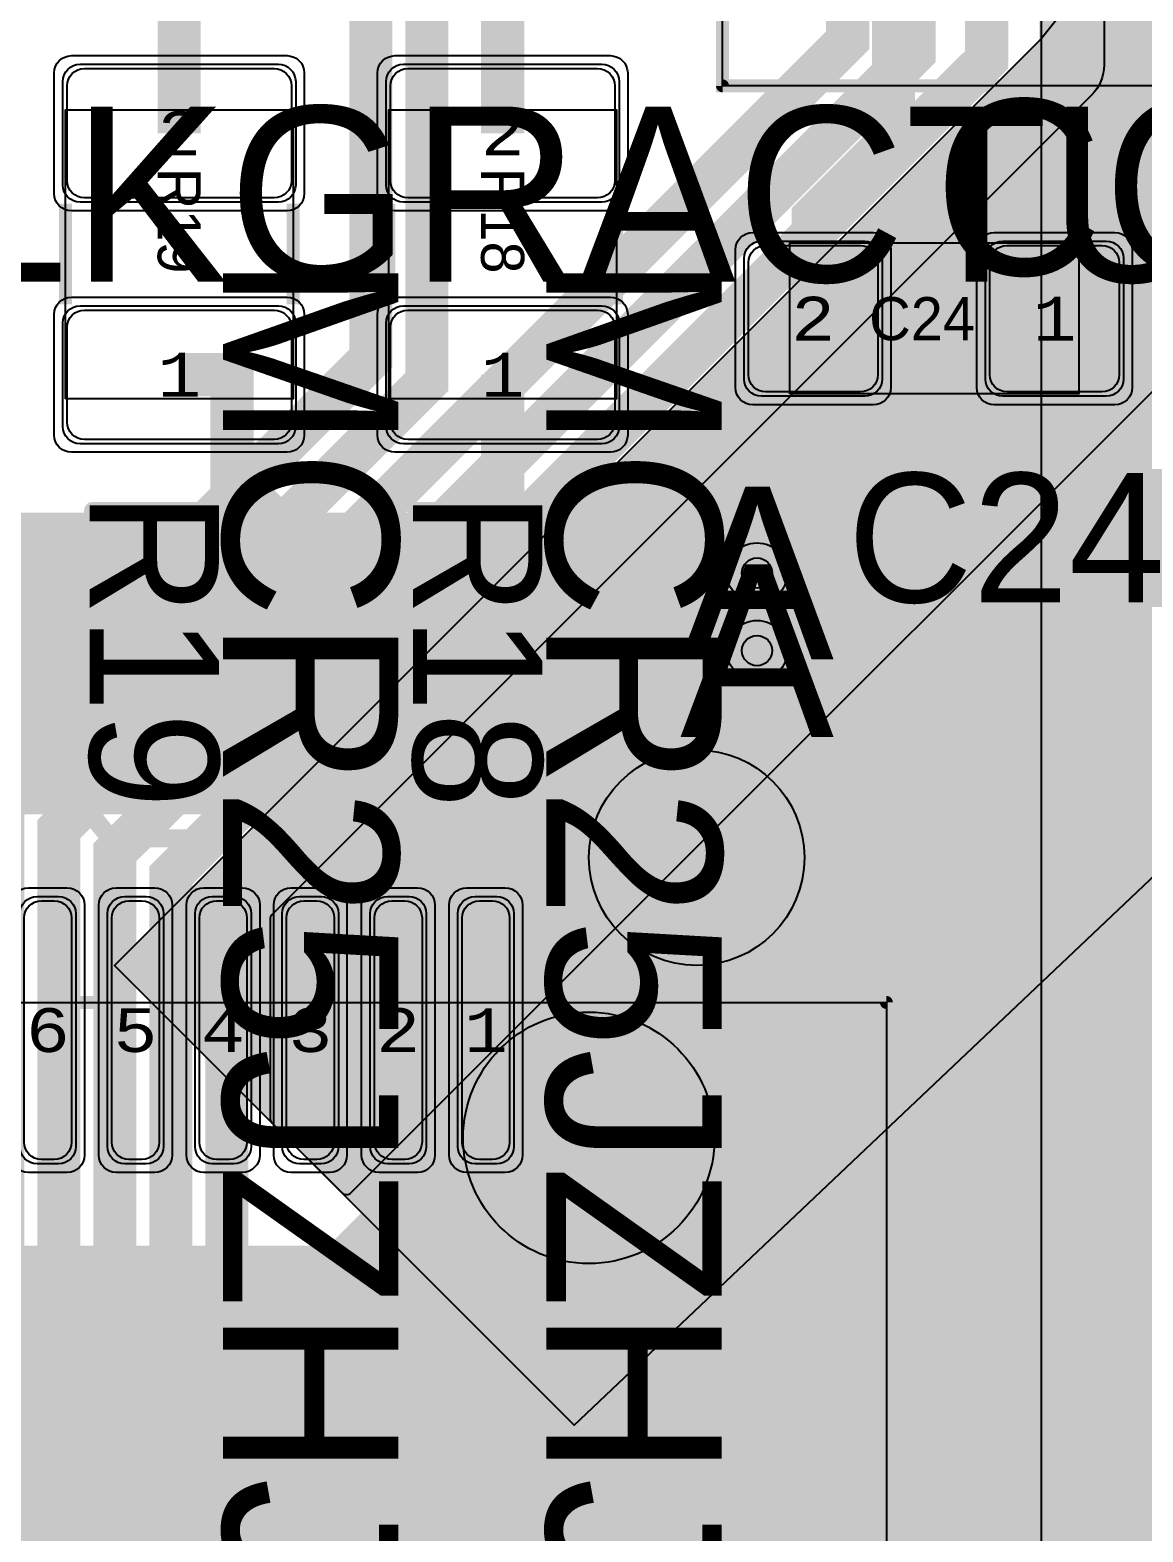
# Model space of a CAD drawing. Extents: x -74 to 89, y -130 to 74.
# Drawn here: x 25.27 to 38.18, y -38.32 to -20.9 of the extents above; entities that cross this region are included whole.
import ezdxf
from ezdxf.enums import TextEntityAlignment as Align

# ---------------------------------------------------------------- set-up
doc = ezdxf.new("R2010")
doc.units = 0
doc.header["$MEASUREMENT"] = 0
for name, color, linetype in [('ASSEMBLY_OUTLINES_TOP', 102, 'CONTINUOUS'), ('ASSEMBLY_PART_NUMBERS_TOP', 102, 'CONTINUOUS'), ('ASSEMBLY_REF_DES_TOP', 102, 'CONTINUOUS'), ('DRILL_DRAWING', 21, 'CONTINUOUS'), ('GENERATED_SILKSCREEN_TOP', 140, 'CONTINUOUS'), ('PART_PADS_SMD_TOP', 150, 'CONTINUOUS'), ('PIN_NUMBERS_TOP', 8, 'CONTINUOUS'), ('PLACEMENT_OUTLINES_TOP', 130, 'CONTINUOUS'), ('PLANE_DATA_LAYER_BOTTOM', 230, 'CONTINUOUS'), ('PLANE_DATA_LAYER_TOP', 150, 'CONTINUOUS'), ('PLANE_SHAPES_LAYER_BOTTOM', 230, 'CONTINUOUS'), ('PLANE_SHAPES_LAYER_TOP', 150, 'CONTINUOUS'), ('SILKSCREEN_OUTLINES_TOP', 150, 'CONTINUOUS'), ('SILKSCREEN_REF_DES_TOP', 150, 'CONTINUOUS'), ('SOLDERMASK_PADS_TOP', 180, 'CONTINUOUS'), ('SOLDERPASTE_PADS_TOP', 180, 'CONTINUOUS'), ('TRACES_LAYER_BOTTOM', 230, 'CONTINUOUS'), ('TRACES_LAYER_TOP', 150, 'CONTINUOUS'), ('VIA_HOLES_LAYER_BOTTOM', 30, 'CONTINUOUS'), ('VIA_HOLES_LAYER_TOP', 30, 'CONTINUOUS'), ('VIA_PADS_LAYER_BOTTOM', 230, 'CONTINUOUS'), ('VIA_PADS_LAYER_TOP', 150, 'CONTINUOUS')]:
    doc.layers.add(name, color=color, linetype=linetype)
doc.styles.add('COURIER_NEW', font='cour.ttf')
doc.styles.add('VERIBEST_GERBER_0', font='txt')

msp = doc.modelspace()

# ---------------------------------------------------------------- hatches: boundary and pattern name
at = {"layer": 'PLANE_DATA_LAYER_BOTTOM'}
h = msp.add_hatch(color=256, dxfattribs=at)
h.paths.add_polyline_path([(61.5, 18.4238), (61.499999, -40.226501, -0.145975601), (61.487545, -40.268248, -0.116259509), (37.03131, -63.489622, -0.132779416), (36.992918, -63.5), (9.5, -63.5), (9.5, -72.816526, -0.37700099), (9.43358, -72.892096, -0.002983456), (8.56305, -72.999481, -0.029201915), (8.554172, -73), (-8.554172, -73, -0.029201915), (-8.56305, -72.999481, -0.002983456), (-9.43358, -72.892096, -0.37700099), (-9.5, -72.816526), (-9.5, -61.830213, -0.198909956), (-9.477682, -61.776332), (-8.26281, -60.56146, -0.198913366), (-8.208928, -60.539142), (8.201871, -60.539142, -0.198913366), (8.255753, -60.56146), (9.211061, -61.516768, 0.198912215), (9.564614, -61.663215), (25.750215, -61.663215, 0.195350246), (26.098886, -61.521584, -0.195347782), (26.152023, -61.5), (26.499996, -61.5, 0.207684346), (26.500002, -61.499998), (30.499998, -57.500002), (30.5, -57.499996), (30.5, -57.152099, -0.198909956), (30.522318, -57.098218), (31.239417, -56.381119, 0.198912215), (31.385864, -56.027566), (31.385864, -43.679688, -0.753559753), (31.526686, -43.639309, 3.487476842), (31.526686, -41.360691, -0.753559753), (31.385864, -41.320312), (31.385864, -36.195344, -0.198909956), (31.408182, -36.141463), (44.859294, -22.690351, 0.198912215), (45.005741, -22.336798), (45.005741, -6.47043, 0.198912215), (44.859294, -6.116877), (37.022318, 1.720099, -0.198909956), (37, 1.77398), (37, 5.499992, 0.414213562), (36.999992, 5.5), (33.853696, 5.5, -0.414213562), (33.777496, 5.5762), (33.777496, 5.576201, -0.137277598), (33.788563, 5.61575, 0.263392024), (33.84287, 7.388311, -0.564378968), (33.910301, 7.5), (39.499992, 7.5, 0.414213562), (39.5, 7.500008), (39.5, 17.023961, -0.410608775), (39.575261, 17.100155, 0.312052862), (41.476721, 18.449826, -0.315437153), (41.548339, 18.5), (61.4238, 18.5, -0.414213562)], flags=0)
h.paths.add_polyline_path([(-5.5, -66.5, -1), (5.5, -66.5, -1)], flags=0)
h.paths.add_polyline_path([(36.8, -51.25, -1), (39.2, -51.25, -1)], flags=0)
h.paths.add_polyline_path([(36.35, -56.25, -1), (39.65, -56.25, -1)], flags=0)
h.paths.add_polyline_path([(40.55, -51.25, -1), (42.95, -51.25, -1)], flags=0)
h.paths.add_polyline_path([(40.1, -56.25, -1), (43.4, -56.25, -1)], flags=0)
h.paths.add_polyline_path([(49.75, -30.75, -1), (51.75, -30.75, -1)], flags=0)
h.paths.add_polyline_path([(49.75, -27.5, -1), (51.75, -27.5, -1)], flags=0)
h.paths.add_polyline_path([(49.75, -24.25, -1), (51.75, -24.25, -1)], flags=0)
h.paths.add_polyline_path([(42.2, -47, -1), (51.8, -47, -1)], flags=0)
h.paths.add_polyline_path([(54.4, -30.75, -1), (57.1, -30.75, -1)], flags=0)
h.paths.add_polyline_path([(54.4, -27.5, -1), (57.1, -27.5, -1)], flags=0)
h.paths.add_polyline_path([(54.4, -24.25, -1), (57.1, -24.25, -1)], flags=0)
h.paths.add_polyline_path([(52.95, -16, -1), (57.55, -16, -1)], flags=0)
h.paths.add_polyline_path([(52.95, -1.25, -1), (57.55, -1.25, -1)], flags=0)
h.paths.add_polyline_path([(52.95, 12.75, -1), (57.55, 12.75, -1)], flags=0)
h.paths.add_polyline_path([(49, -38, -1), (60, -38, -1)], flags=0)
msp.add_hatch(color=256, dxfattribs=at).paths.add_polyline_path([(42.055741, -7.516816, 0.198909956), (42.033423, -7.462935), (39.042806, -4.472318, 0.198913366), (38.988924, -4.45), (37.0762, -4.45, 0.414213562), (37, -4.5262), (37, -7.876132), (37, -7.876133, 0.198909956), (37.022318, -7.930014), (37.57794, -8.485636, -0.198912215), (37.724387, -8.839189), (37.724387, -17.441579, 0.735671257), (37.863283, -17.484887, -0.735681653), (41.6, -18.649999), (41.6, -18.65), (41.6, -18.650001, -0.735681653), (37.863283, -19.815113, 0.735671257), (37.724387, -19.858421), (37.724387, -21.30593, -0.198912215), (37.57794, -21.659483), (28.074964, -31.162459, 0.198909956), (28.052646, -31.21634), (28.052646, -31.216341), (28.052646, -33.521084), (28.052646, -33.521085, 0.198909956), (28.074964, -33.574966), (28.884975, -34.384977, 0.414218998), (28.992739, -34.384977), (42.033423, -21.344293, 0.198909956), (42.055741, -21.290412), (42.055741, -21.290411), (42.055741, -7.516817)], flags=0)
at = {"layer": 'PLANE_DATA_LAYER_TOP'}
h = msp.add_hatch(color=256, dxfattribs=at)
h.paths.add_polyline_path([(61.5, -40.226499, -0.145975601), (61.487546, -40.268246, -0.116259517), (37.03131, -63.489622, -0.132779416), (36.992918, -63.5), (9.5, -63.5), (9.5, -72.816526, -0.37700099), (9.43358, -72.892096, -0.002983456), (8.56305, -72.999481, -0.029201915), (8.554172, -73), (-8.554172, -73, -0.029201915), (-8.56305, -72.999481, -0.002983456), (-9.43358, -72.892096, -0.37700099), (-9.5, -72.816526), (-9.5, -63.5), (-18.9238, -63.5, -0.414213562), (-19, -63.4238), (-19, -60.362708, -0.460360958), (-18.91204, -60.287421, 0.407174437), (-17.716783, -59.436985, -0.72047567), (-17.573699, -59.416371, 4.221382976), (-17.573699, -57.083629, -0.72047567), (-17.716783, -57.063015, 0.407174437), (-18.91204, -56.212579, -0.460360958), (-19, -56.137292), (-19, -55.500008, 0.414213562), (-19.000008, -55.5), (-29.4238, -55.5, -0.414213562), (-29.5, -55.4238), (-29.5, -54.358735, -0.16227766), (-29.48476, -54.313015), (-22.52286, -45.03048, -0.236067977), (-22.4619, -45), (-6.0762, -45, -0.414213562), (-6, -45.0762), (-6, -53.999992, 0.414213562), (-5.999992, -54), (15.499992, -54, 0.414213562), (15.5, -53.999992), (15.5, -38.0762, -0.414213562), (15.5762, -38), (21.999992, -38, 0.414213562), (22, -37.999992), (22, -26.5762, -0.414213562), (22.0762, -26.5), (24.499992, -26.5, 0.414213562), (24.5, -26.499992), (24.5, 7.4238, -0.414213562), (24.5762, 7.5), (25.089699, 7.5, -0.564378968), (25.15713, 7.388311, 0.263392024), (25.211437, 5.61575, -0.137277598), (25.222504, 5.576201), (25.222504, 5.5762, -0.414213562), (25.146304, 5.5), (25.000008, 5.5, 0.414213562), (25, 5.499992), (25, -26.499992, 0.414213562), (25.000008, -26.5), (27.272339, -26.5, -0.198913366), (27.326221, -26.522318), (29.017682, -28.213779, -0.198909956), (29.04, -28.26766), (29.04, -29.9238, -0.414213562), (28.9638, -30), (22.500008, -30, 0.414213562), (22.5, -30.000008), (22.5, -34.999992, 0.414213562), (22.500008, -35), (29.374009, -35, -0.198913366), (29.427891, -35.022318), (30.256119, -35.850546, 0.198912215), (30.609672, -35.996993), (34.272409, -35.996993, -0.198913366), (34.326291, -36.019311), (39.416389, -41.109409, -0.198909956), (39.438707, -41.16329), (39.438707, -49.072624, -0.198909956), (39.416389, -49.126505), (38.451643, -50.091251, -0.282786448), (38.374011, -50.109773, 0.510406548), (36.8, -51.249999), (36.8, -51.25, 1), (39.2, -51.25), (39.2, -51.249998, 0.079404665), (39.140227, -50.875989, -0.079406468), (39.136431, -50.852239), (39.136431, -50.852238, -0.198909956), (39.158749, -50.798357), (40.29226, -49.664846, 0.139214381), (40.4253, -49.426302, -0.66553327), (40.563992, -49.403312, 0.056252236), (40.6339, -49.491007), (41.209616, -50.066722, -0.198909956), (41.231934, -50.120603), (41.231934, -50.120605, -0.278486309), (41.191217, -50.188039, 1.771956841), (42.95, -51.25), (42.95, -51.249999, 0.282784123), (42.291796, -50.179272, -0.282784005), (42.25, -50.111281), (42.25, -49.9, 0.198912215), (42.103553, -49.546447), (41.509772, -48.952666, -0.198909956), (41.487454, -48.898785), (41.487454, -40.33322, 0.198912215), (41.341007, -39.979667), (33.507787, -32.146447, 0.198912215), (33.154234, -32), (31.5762, -32, -0.414213562), (31.5, -31.9238), (31.5, -30.000008, 0.414213562), (31.499992, -30), (31.3262, -30, -0.414213562), (31.25, -29.9238), (31.25, -26.5762, -0.414213562), (31.3262, -26.5), (36.999992, -26.5, 0.414213562), (37, -26.499992), (37, -25.5762, -0.414213562), (37.0762, -25.5), (37.75, -25.5, 0.414213562), (38.3, -24.95), (38.3, -23.55, 0.414213562), (37.75, -23), (37.0762, -23, -0.414213562), (37, -22.9238), (37, 5.499992, 0.414213562), (36.999992, 5.5), (33.853696, 5.5, -0.414213562), (33.777496, 5.5762), (33.777496, 5.576201, -0.137277598), (33.788563, 5.61575, 0.263392024), (33.84287, 7.388311, -0.564378968), (33.910301, 7.5), (39.499992, 7.5, 0.414213562), (39.5, 7.500008), (39.5, 17.023961, -0.410608775), (39.575261, 17.100155, 0.312052862), (41.476721, 18.449826, -0.315437153), (41.548339, 18.5), (56.499992, 18.5, 0.414213562), (56.5, 18.500008), (56.5, 22.804901, -0.359563574), (56.5618, 22.879728, 0.825910822), (56.5618, 26.120272, -0.359563574), (56.5, 26.195099), (56.5, 28.054901, -0.359563574), (56.5618, 28.129728, 0.825910822), (56.5618, 31.370272, -0.359563574), (56.5, 31.445099), (56.5, 32.824732, -0.306399851), (56.547828, 32.895453, 0.434317946), (59.453247, 40.390678, -0.112892843), (59.445672, 40.4238, -0.414213562), (59.521872, 40.5), (61.294132, 40.5, -0.252088385), (61.357744, 40.465752, -0.000803891), (61.487546, 40.268243, -0.145975601), (61.5, 40.226496)], flags=0)
h.paths.add_polyline_path([(-5.5, -66.5, -1), (5.5, -66.5, -1)], flags=0)
h.paths.add_polyline_path([(19.5, -48.75, -1), (22, -48.75, -1)], flags=0)
h.paths.add_polyline_path([(19.274935, -40.847216, -0.635595112), (19.15, -40.788638), (19.15, -40.5, 0.414213562), (18.8, -40.15), (16.2, -40.15, 0.414213562), (15.85, -40.5), (15.85, -44.5, 0.414213562), (16.2, -44.85), (18.8, -44.85, 0.414213562), (19.15, -44.5), (19.15, -44.211362, -0.635595112), (19.274935, -44.152784, 2.132805217)], flags=0)
h.paths.add_polyline_path([(37.8, -44.85, 0.414213562), (38.15, -44.5), (38.15, -40.5, 0.414213562), (37.8, -40.15), (35.2, -40.15, 0.414213562), (34.85, -40.5), (34.85, -40.788638, -0.635595112), (34.725065, -40.847216, 2.132804225), (34.725065, -44.152784, -0.635595112), (34.85, -44.211362), (34.85, -44.5, 0.414213562), (35.2, -44.85)], flags=0)
h.paths.add_polyline_path([(36.35, -56.25, -1), (39.65, -56.25, -1)], flags=0)
h.paths.add_polyline_path([(37.5, -18.65, -1), (41.6, -18.65, -1)], flags=0)
h.paths.add_polyline_path([(40.1, -56.25, -1), (43.4, -56.25, -1)], flags=0)
h.paths.add_polyline_path([(50.66575, -14.365675, 0.414213562), (50.91575, -14.115675), (50.91575, 3.552675, 0.414213562), (50.66575, 3.802675), (45.7297, 3.802675, 0.414213562), (45.4797, 3.552675), (45.4797, -14.115675, 0.414213562), (45.7297, -14.365675)], flags=0)
h.paths.add_polyline_path([(50.839728, -25.245966, 2.137297553), (49.754034, -24.160272, -0.1756634), (49.732023, -24.207317), (49.211658, -24.727682, -0.198913366), (49.157776, -24.75), (45.5762, -24.75, -0.414213562), (45.5, -24.6738), (45.5, -21.500008, 0.414213562), (45.499992, -21.5), (41.000008, -21.5, 0.414213562), (41, -21.500008), (41, -23.7238, -0.414213562), (40.9238, -23.8), (40, -23.8, 0.414213562), (39.45, -24.35), (39.45, -26.65, 0.414213562), (40, -27.2), (40.9238, -27.2, -0.414213562), (41, -27.2762), (41, -28.2238, -0.414213562), (40.9238, -28.3), (40, -28.3, 0.414213562), (39.45, -28.85), (39.45, -31.15, 0.414213562), (40, -31.7), (40.9238, -31.7, -0.414213562), (41, -31.7762), (41, -32.7238, -0.414213562), (40.9238, -32.8), (40, -32.8, 0.414213562), (39.45, -33.35), (39.45, -35.65, 0.414213562), (40, -36.2), (40.9238, -36.2, -0.414213562), (41, -36.2762), (41, -37.499992, 0.414213562), (41.000008, -37.5), (45.499992, -37.5, 0.414213562), (45.5, -37.499992), (45.5, -35.3262, -0.414213562), (45.5762, -35.25), (46.90552, -35.25, 0.198912714), (47.435851, -35.03033), (49, -33.46618), (50.278165, -32.188015, -0.101573515), (50.303748, -32.171147, 0.101574085), (50.555546, -32.005115), (50.792683, -31.767977, -0.1756634), (50.839728, -31.745966, 2.137297553), (49.754034, -30.660272, -0.1756634), (49.732023, -30.707317), (49.677785, -30.761555, -0.101573515), (49.652202, -30.778423, 0.101574085), (49.400404, -30.944455), (46.617178, -33.727682, -0.198913366), (46.563296, -33.75), (45.5762, -33.75, -0.414213562), (45.5, -33.6738), (45.5, -29.268243, -0.414213562), (45.5762, -29.192043), (49.807957, -29.192043, 0.198912714), (50.338288, -28.972373), (50.792683, -28.517977, -0.1756634), (50.839728, -28.495966, 2.137297553), (49.754034, -27.410272, -0.1756634), (49.732023, -27.457317), (49.519615, -27.669725, -0.198913366), (49.465733, -27.692043), (45.5762, -27.692043, -0.414213562), (45.5, -27.615843), (45.5, -26.3262, -0.414213562), (45.5762, -26.25), (49.5, -26.25, 0.198912714), (50.030331, -26.03033), (50.792683, -25.267977, -0.1756634)], flags=0)
h.paths.add_polyline_path([(42.2, -47, -1), (51.8, -47, -1)], flags=0)
h.paths.add_polyline_path([(54.4, -30.75, -1), (57.1, -30.75, -1)], flags=0)
h.paths.add_polyline_path([(54.4, -27.5, -1), (57.1, -27.5, -1)], flags=0)
h.paths.add_polyline_path([(54.4, -24.25, -1), (57.1, -24.25, -1)], flags=0)
h.paths.add_polyline_path([(52.95, -16, -1), (57.55, -16, -1)], flags=0)
h.paths.add_polyline_path([(52.95, -1.25, -1), (57.55, -1.25, -1)], flags=0)
h.paths.add_polyline_path([(52.95, 12.75, -1), (57.55, 12.75, -1)], flags=0)
h.paths.add_polyline_path([(49, -38, -1), (60, -38, -1)], flags=0)
for points in [[(37.475006, -23.6), (37.475006, -22.9238)], [(37.7, -24.25), (38.3762, -24.25)], [(37.474995, -24.9), (37.474995, -25.5762)]]:
    msp.add_hatch(color=256, dxfattribs=at).paths.add_polyline_path(points, is_closed=False, flags=0)
at = {"layer": 'PLANE_SHAPES_LAYER_BOTTOM'}
for points in [[(61.5, -41.155194, -0.114863686), (37, -64.08588), (37, 5.5), (61.5, 5.5)], [(37, -21), (26.25, -31.75), (31.581081, -37.081081), (47.5, -22), (41, -16)]]:
    msp.add_hatch(color=256, dxfattribs=at).paths.add_polyline_path(points, flags=0)
at = {"layer": 'PLANE_SHAPES_LAYER_TOP'}
h = msp.add_hatch(color=256, dxfattribs=at)
h.paths.add_polyline_path([(22, -63.5), (22, -26.5), (37, -26.5), (37, -63.5)])
h.paths.add_polyline_path([(22.5, -35), (22.5, -30), (31.5, -30), (31.5, -35)], flags=16)
at = {"layer": 'VIA_HOLES_LAYER_BOTTOM'}
h = msp.add_hatch(color=256, dxfattribs=at)
edge = h.paths.add_edge_path()
edge.add_arc((33.7, -27.2), 0.175, 0, 360)
h = msp.add_hatch(color=256, dxfattribs=at)
edge = h.paths.add_edge_path()
edge.add_arc((33.7, -28.1), 0.175, 0, 360)
at = {"layer": 'VIA_HOLES_LAYER_TOP'}
h = msp.add_hatch(color=256, dxfattribs=at)
edge = h.paths.add_edge_path()
edge.add_arc((33.7, -27.2), 0.175, 0, 360)
h = msp.add_hatch(color=256, dxfattribs=at)
edge = h.paths.add_edge_path()
edge.add_arc((33.7, -28.1), 0.175, 0, 360)

# ---------------------------------------------------------------- linework, layer by layer
at = {"layer": 'ASSEMBLY_OUTLINES_TOP'}
for points in [[(33.3, -21.55), (33.3, 22.05), (46.1, 22.05), (46.1, -21.55)], [(25.68, -25.18), (25.68, -21.83), (28.32, -21.83), (28.32, -25.18)], [(29.43, -25.18), (29.43, -21.83), (32.07, -21.83), (32.07, -25.18)], [(34.08, -25.12), (34.08, -23.37), (37.43, -23.37), (37.43, -25.12)], [(18.8, -47.78), (18.8, -32.18), (35.2, -32.18), (35.2, -47.78)]]:
    msp.add_lwpolyline(points, close=True, dxfattribs=at)
for centre, radius in [((0, 0), 74), ((31.75, -33.75), 1.457738)]:
    msp.add_circle(centre, radius, dxfattribs=at)
at = {"layer": 'GENERATED_SILKSCREEN_TOP', "const_width": 0.15}
for points in [[(44.500005, -21.55, -0.414213562), (44.5, -21.550005), (33.3, -21.550005, -0.414213562), (33.299995, -21.55), (33.299995, -19.53777, 0.00000284), (33.300005, -19.537758), (33.300005, -21.549995), (44.499995, -21.549995), (44.499995, 22.049995), (33.300005, 22.049995), (33.300005, 20.500692, 0.000005669), (33.299995, 20.500696), (33.299995, 22.05, -0.414213562), (33.3, 22.050005), (44.5, 22.050005, -0.414213562), (44.500005, 22.05), (44.500005, -21.55)], [(25.680005, -24.083836, 0.000011642), (25.679995, -24.083844), (25.679995, -22.916156, 0.000011642), (25.680005, -22.916164), (25.680005, -24.083836)], [(28.320005, -24.083844, 0.000011642), (28.319995, -24.083836), (28.319995, -22.916164, 0.000011642), (28.320005, -22.916156), (28.320005, -24.083844)], [(29.430005, -24.083836, 0.000011642), (29.429995, -24.083844), (29.429995, -22.916156, 0.000011642), (29.430005, -22.916164), (29.430005, -24.083836)], [(32.070005, -24.083844, 0.000011642), (32.069995, -24.083836), (32.069995, -22.916164, 0.000011642), (32.070005, -22.916156), (32.070005, -24.083844)], [(36.342098, -23.369995, 0.000012231), (36.342089, -23.370005), (35.157911, -23.370005, 0.000012231), (35.157902, -23.369995), (36.342098, -23.369995)], [(36.333844, -25.120005), (35.166156, -25.120005, 0.000011642), (35.166164, -25.119995), (36.333836, -25.119995, 0.000011642), (36.333844, -25.120005)], [(35.200005, -40.425), (35.2, -40.425, 0.000016667), (35.199995, -40.425), (35.199995, -32.180005), (30.956, -32.180005), (30.956, -32.179995), (35.2, -32.179995, -0.414213562), (35.200005, -32.18), (35.200005, -40.425)]]:
    msp.add_lwpolyline(points, format="xyb", dxfattribs=at)
for points in [[(35.21725, -27.5595), (34.96525, -27.354), (34.95775, -27.3495), (34.95625, -27.3435), (34.95325, -27.3375), (34.95175, -27.33), (34.95175, -26.301), (34.95325, -26.2935), (34.95625, -26.2875), (34.95925, -26.2845), (34.96075, -26.2815), (34.96375, -26.277), (35.21725, -26.0715), (35.22175, -26.07), (35.22625, -26.0685), (35.22775, -26.067), (35.23375, -26.0655), (35.73925, -26.0655), (35.74675, -26.067), (35.74975, -26.0685), (35.75425, -26.07), (35.75875, -26.0715), (36.01225, -26.277), (36.01825, -26.2845), (36.02125, -26.2965), (36.01975, -26.3055), (36.01675, -26.313), (36.01225, -26.319), (36.00475, -26.325), (35.99725, -26.3295), (35.98975, -26.331), (35.98225, -26.331), (35.97625, -26.3265), (35.72875, -26.127), (35.24425, -26.127), (35.01325, -26.316), (35.01325, -27.315), (35.24425, -27.504), (35.72875, -27.504), (35.97625, -27.3045), (35.98225, -27.3015), (35.98975, -27.3), (35.99725, -27.3015), (36.00475, -27.306), (36.01225, -27.312), (36.01675, -27.3195), (36.01975, -27.3285), (36.02125, -27.3375), (36.01825, -27.3465), (36.01225, -27.354), (35.75875, -27.5595), (35.75275, -27.5625), (35.75125, -27.564), (35.74675, -27.564), (35.74525, -27.5655), (35.74375, -27.5655), (35.73925, -27.5655), (35.23375, -27.5655), (35.22775, -27.564), (35.22175, -27.5625), (35.21725, -27.5595)], [(37.17475, -26.0715), (37.42675, -26.277), (37.43125, -26.2845), (37.43275, -26.2905), (37.43575, -26.295), (37.43725, -26.301), (37.43725, -26.5065), (37.43575, -26.5125), (37.43275, -26.5215), (37.43125, -26.529), (37.42675, -26.532), (36.42775, -27.3435), (36.42775, -27.504), (37.40725, -27.504), (37.41775, -27.507), (37.42675, -27.513), (37.43125, -27.5235), (37.43275, -27.5355), (37.43125, -27.546), (37.42675, -27.5565), (37.41775, -27.5625), (37.40725, -27.5655), (36.39625, -27.5655), (36.38425, -27.5625), (36.37675, -27.555), (36.36925, -27.5475), (36.36625, -27.5355), (36.36625, -27.33), (36.36775, -27.3255), (36.37075, -27.315), (36.37375, -27.3105), (36.37675, -27.3075), (36.37975, -27.3045), (37.37725, -26.4915), (37.37725, -26.316), (37.14325, -26.127), (36.65875, -26.127), (36.41425, -26.3265), (36.40375, -26.3295), (36.39325, -26.328), (36.38425, -26.3235), (36.37825, -26.3145), (36.37225, -26.3055), (36.37075, -26.295), (36.37075, -26.289), (36.37225, -26.2845), (36.37975, -26.277), (36.63175, -26.0715), (36.63775, -26.07), (36.64225, -26.0685), (36.64375, -26.067), (36.64975, -26.0655), (37.15525, -26.0655), (37.16125, -26.067), (37.16275, -26.067), (37.16425, -26.0685), (37.16875, -26.07), (37.17475, -26.0715)], [(38.70175, -26.1165), (37.79125, -27.027), (37.78525, -27.036), (37.78225, -27.045), (37.78375, -27.054), (37.78975, -27.0645), (37.79275, -27.072), (37.79875, -27.0765), (37.80475, -27.0795), (37.81225, -27.081), (38.69425, -27.081)], [(37.88725, -27.0195), (38.69425, -26.2155), (38.69425, -27.0195), (37.88725, -27.0195)], [(26.896, -27.5145), (26.899, -27.519), (26.9065, -27.5205), (26.914, -27.525), (26.9215, -27.525), (27.2305, -27.525), (27.238, -27.525), (27.2425, -27.5205), (27.247, -27.5205), (27.2485, -27.519), (27.25, -27.5175), (27.2545, -27.5145), (27.46, -27.2595), (27.463, -27.252), (27.4645, -27.2475), (27.466, -27.24), (27.466, -26.484), (27.463, -26.4705), (27.4555, -26.463), (27.448, -26.454), (27.436, -26.451), (25.996, -26.451), (25.984, -26.454), (25.9765, -26.4615), (25.972, -26.4705), (25.9705, -26.481), (25.972, -26.493), (25.9765, -26.5035), (25.984, -26.511), (25.996, -26.514), (26.686, -26.514), (26.686, -27.219), (25.987, -27.465), (25.9765, -27.471), (25.9705, -27.4815), (25.969, -27.4935), (25.972, -27.5025), (25.978, -27.5115), (25.9855, -27.519), (25.9945, -27.5235), (26.0065, -27.5205), (26.7055, -27.2745), (26.896, -27.5145)], [(27.4045, -26.514), (27.4045, -27.2325), (27.2155, -27.465), (26.9365, -27.465), (26.746, -27.2325), (26.746, -26.514), (27.4045, -26.514)], [(30.646, -27.51525), (30.649, -27.51975), (30.6565, -27.52125), (30.664, -27.52575), (30.6715, -27.52575), (30.9805, -27.52575), (30.988, -27.52575), (30.9925, -27.52125), (30.997, -27.52125), (30.9985, -27.51975), (31, -27.51825), (31.0045, -27.51525), (31.21, -27.26025), (31.213, -27.25275), (31.2145, -27.24825), (31.216, -27.24075), (31.216, -26.48475), (31.213, -26.47125), (31.2055, -26.46375), (31.198, -26.45475), (31.186, -26.45175), (29.746, -26.45175), (29.734, -26.45475), (29.7265, -26.46225), (29.722, -26.47125), (29.7205, -26.48175), (29.722, -26.49375), (29.7265, -26.50425), (29.734, -26.51175), (29.746, -26.51475), (30.436, -26.51475), (30.436, -27.21975), (29.737, -27.46575), (29.7265, -27.47175), (29.7205, -27.48225), (29.719, -27.49425), (29.722, -27.50325), (29.728, -27.51225), (29.7355, -27.51975), (29.7445, -27.52425), (29.7565, -27.52125), (30.4555, -27.27525), (30.646, -27.51525)], [(31.1545, -26.51475), (31.1545, -27.23325), (30.9655, -27.46575), (30.6865, -27.46575), (30.496, -27.23325), (30.496, -26.51475), (31.1545, -26.51475)], [(26.0275, -28.086), (26.026, -28.074), (26.0185, -28.068), (26.008, -28.0635), (25.996, -28.062), (25.9855, -28.0635), (25.975, -28.068), (25.9675, -28.074), (25.966, -28.086), (25.966, -28.671), (25.9675, -28.6815), (25.975, -28.6905), (25.9855, -28.695), (25.996, -28.6965), (26.008, -28.695), (26.0185, -28.6905), (26.026, -28.6815), (26.0275, -28.671), (26.0275, -28.407), (27.436, -28.407), (27.4465, -28.4055), (27.454, -28.401), (27.4585, -28.3935), (27.46, -28.383), (27.4615, -28.3755), (27.4615, -28.368), (27.4585, -28.362), (27.4525, -28.356), (27.0415, -28.0635), (27.031, -28.059), (27.022, -28.059), (27.0115, -28.0635), (27.004, -28.071), (26.998, -28.08), (26.995, -28.0905), (26.998, -28.101), (27.0055, -28.1085), (27.3415, -28.3485), (26.0275, -28.3485), (26.0275, -28.086)], [(29.7775, -28.08675), (29.776, -28.07475), (29.7685, -28.06875), (29.758, -28.06425), (29.746, -28.06275), (29.7355, -28.06425), (29.725, -28.06875), (29.7175, -28.07475), (29.716, -28.08675), (29.716, -28.67175), (29.7175, -28.68225), (29.725, -28.69125), (29.7355, -28.69575), (29.746, -28.69725), (29.758, -28.69575), (29.7685, -28.69125), (29.776, -28.68225), (29.7775, -28.67175), (29.7775, -28.40775), (31.186, -28.40775), (31.1965, -28.40625), (31.204, -28.40175), (31.2085, -28.39425), (31.21, -28.38375), (31.2115, -28.37625), (31.2115, -28.36875), (31.2085, -28.36275), (31.2025, -28.35675), (30.7915, -28.06425), (30.781, -28.05975), (30.772, -28.05975), (30.7615, -28.06425), (30.754, -28.07175), (30.748, -28.08075), (30.745, -28.09125), (30.748, -28.10175), (30.7555, -28.10925), (31.0915, -28.34925), (29.7775, -28.34925), (29.7775, -28.08675)], [(25.972, -29.5005), (26.1775, -29.2485), (26.185, -29.241), (26.194, -29.2395), (26.2045, -29.241), (26.215, -29.247), (26.224, -29.253), (26.2285, -29.2635), (26.23, -29.2725), (26.227, -29.283), (26.0275, -29.5275), (26.0275, -30.012), (26.2165, -30.246), (26.755, -30.246), (26.59, -30.042), (26.587, -30.036), (26.5855, -30.0345), (26.584, -30.03), (26.584, -30.024), (26.584, -29.5185), (26.584, -29.5125), (26.5885, -29.5035), (26.59, -29.5005), (26.794, -29.2485), (26.7955, -29.2455), (26.7985, -29.2425), (26.803, -29.2395), (26.8135, -29.2365), (26.8195, -29.235), (27.2305, -29.235), (27.238, -29.2365), (27.244, -29.2395), (27.2485, -29.2425), (27.25, -29.2455), (27.2545, -29.2485), (27.46, -29.5005), (27.4615, -29.5065), (27.463, -29.511), (27.4645, -29.5125), (27.466, -29.5185), (27.466, -30.024), (27.4645, -30.03), (27.4645, -30.0315), (27.463, -30.033), (27.4615, -30.0375), (27.46, -30.0435), (27.2545, -30.2955), (27.2485, -30.3), (27.241, -30.3015), (27.2365, -30.3045), (27.2305, -30.306), (26.2015, -30.306), (26.197, -30.3045), (26.1865, -30.3015), (26.1835, -30.3), (26.1775, -30.2955), (25.972, -30.0435), (25.969, -30.036), (25.9675, -30.0345), (25.9675, -30.0315), (25.9675, -30.0285), (25.966, -30.027), (25.966, -30.024), (25.966, -29.5185), (25.9675, -29.5125), (25.969, -29.5065), (25.972, -29.5005)], [(27.2155, -29.2965), (26.8345, -29.2965), (26.644, -29.5275), (26.644, -30.012), (26.8345, -30.246), (27.2155, -30.246), (27.4045, -30.012), (27.4045, -29.5275), (27.2155, -29.2965)], [(30.6625, -30.24225), (30.5185, -30.19425), (30.3745, -30.24225), (30.37, -30.24225), (30.364, -30.24375), (29.9005, -30.24375), (29.896, -30.24375), (29.8915, -30.24225), (29.8855, -30.24075), (29.8795, -30.23475), (29.725, -30.08475), (29.719, -30.07875), (29.7175, -30.06975), (29.716, -30.06375), (29.716, -29.51325), (29.716, -29.50875), (29.7175, -29.50425), (29.719, -29.49825), (29.725, -29.49225), (29.8795, -29.34225), (29.8855, -29.33625), (29.8915, -29.33325), (29.9005, -29.33325), (30.364, -29.33325), (30.37, -29.33325), (30.373, -29.33325), (30.3745, -29.33475), (30.5185, -29.38275), (30.6625, -29.33475), (30.664, -29.33325), (30.673, -29.33325), (31.033, -29.33325), (31.039, -29.33325), (31.0465, -29.33625), (31.054, -29.34225), (31.2085, -29.49225), (31.213, -29.49825), (31.2145, -29.50425), (31.216, -29.50875), (31.216, -29.51325), (31.216, -30.06375), (31.2145, -30.06975), (31.213, -30.07875), (31.2085, -30.08475), (31.054, -30.23475), (31.045, -30.24075), (31.039, -30.24225), (31.033, -30.24375), (30.673, -30.24375), (30.667, -30.24375), (30.664, -30.24225), (30.6625, -30.24225)], [(30.358, -29.39325), (29.914, -29.39325), (29.7775, -29.52825), (29.7775, -30.05175), (29.914, -30.18375), (30.358, -30.18375), (30.487, -30.14025), (30.487, -29.43375), (30.358, -29.39325)], [(31.0165, -29.39325), (30.676, -29.39325), (30.547, -29.43375), (30.547, -30.14025), (30.676, -30.18375), (31.0165, -30.18375), (31.1545, -30.05175), (31.1545, -29.52825), (31.0165, -29.39325)]]:
    msp.add_lwpolyline(points, dxfattribs=at)
msp.add_lwpolyline([(31.75, -30.5, -1), (34.25, -30.5, -1)], format="xyb", close=True, dxfattribs=at)
for points in [[(25.876, -32.180005), (25.876, -32.179995), (26.092, -32.179995), (26.092, -32.180005)], [(26.892, -32.180005), (26.892, -32.179995), (27.108, -32.179995), (27.108, -32.180005)], [(27.908, -32.180005), (27.908, -32.179995), (28.12, -32.179995), (28.12, -32.180005)], [(28.92, -32.180005), (28.92, -32.179995), (29.14, -32.179995), (29.14, -32.180005)], [(29.94, -32.180005), (29.94, -32.179995), (30.156, -32.179995), (30.156, -32.180005)]]:
    msp.add_lwpolyline(points, close=True, dxfattribs=at)
at = {"layer": 'PART_PADS_SMD_TOP'}
for points in [[(28.35, -22.7, -0.414213562), (28.15, -22.9), (25.85, -22.9, -0.414213562), (25.65, -22.7), (25.65, -21.5, -0.414213562), (25.85, -21.3), (28.15, -21.3, -0.414213562), (28.35, -21.5)], [(32.1, -22.7, -0.414213562), (31.9, -22.9), (29.6, -22.9, -0.414213562), (29.4, -22.7), (29.4, -21.5, -0.414213562), (29.6, -21.3), (31.9, -21.3, -0.414213562), (32.1, -21.5)], [(34.95, -23.35, -0.414213562), (35.15, -23.55), (35.15, -24.95, -0.414213562), (34.95, -25.15), (33.75, -25.15, -0.414213562), (33.55, -24.95), (33.55, -23.55, -0.414213562), (33.75, -23.35)], [(37.75, -23.35, -0.414213562), (37.95, -23.55), (37.95, -24.95, -0.414213562), (37.75, -25.15), (36.55, -25.15, -0.414213562), (36.35, -24.95), (36.35, -23.55, -0.414213562), (36.55, -23.35)], [(28.35, -25.5, -0.414213562), (28.15, -25.7), (25.85, -25.7, -0.414213562), (25.65, -25.5), (25.65, -24.3, -0.414213562), (25.85, -24.1), (28.15, -24.1, -0.414213562), (28.35, -24.3)], [(32.1, -25.5, -0.414213562), (31.9, -25.7), (29.6, -25.7, -0.414213562), (29.4, -25.5), (29.4, -24.3, -0.414213562), (29.6, -24.1), (31.9, -24.1, -0.414213562), (32.1, -24.3)], [(25.351, -34.05, -0.414213562), (25.151, -33.85), (25.151, -31.15, -0.414213562), (25.351, -30.95), (25.601, -30.95, -0.414213562), (25.801, -31.15), (25.801, -33.85, -0.414213562), (25.601, -34.05)], [(26.367, -34.05, -0.414213562), (26.167, -33.85), (26.167, -31.15, -0.414213562), (26.367, -30.95), (26.617, -30.95, -0.414213562), (26.817, -31.15), (26.817, -33.85, -0.414213562), (26.617, -34.05)], [(27.383, -34.05, -0.414213562), (27.183, -33.85), (27.183, -31.15, -0.414213562), (27.383, -30.95), (27.633, -30.95, -0.414213562), (27.833, -31.15), (27.833, -33.85, -0.414213562), (27.633, -34.05)], [(28.395, -34.05, -0.414213562), (28.195, -33.85), (28.195, -31.15, -0.414213562), (28.395, -30.95), (28.645, -30.95, -0.414213562), (28.845, -31.15), (28.845, -33.85, -0.414213562), (28.645, -34.05)], [(29.415, -34.05, -0.414213562), (29.215, -33.85), (29.215, -31.15, -0.414213562), (29.415, -30.95), (29.665, -30.95, -0.414213562), (29.865, -31.15), (29.865, -33.85, -0.414213562), (29.665, -34.05)], [(30.431, -34.05, -0.414213562), (30.231, -33.85), (30.231, -31.15, -0.414213562), (30.431, -30.95), (30.681, -30.95, -0.414213562), (30.881, -31.15), (30.881, -33.85, -0.414213562), (30.681, -34.05)]]:
    msp.add_lwpolyline(points, format="xyb", close=True, dxfattribs=at)
at = {"layer": 'PLACEMENT_OUTLINES_TOP'}
for points in [[(33.3, -21.55), (33.3, 22.05), (44.5, 22.05), (44.5, -21.55)], [(25.68, -25.18), (25.68, -21.83), (28.32, -21.83), (28.32, -25.18)], [(29.43, -25.18), (29.43, -21.83), (32.07, -21.83), (32.07, -25.18)], [(34.08, -25.12), (34.08, -23.37), (37.43, -23.37), (37.43, -25.12)], [(18.8, -47.78), (18.8, -32.18), (35.2, -32.18), (35.2, -47.78)]]:
    msp.add_lwpolyline(points, close=True, dxfattribs=at)
at = {"layer": 'PLANE_DATA_LAYER_BOTTOM'}
msp.add_lwpolyline([(37.57794, -8.485636, -0.198912215), (37.724387, -8.839189), (37.724387, -17.441579, 0.735671257), (37.863283, -17.484887, -0.735681653), (41.6, -18.649999), (41.6, -18.65), (41.6, -18.650001, -0.735681653), (37.863283, -19.815113, 0.735671257), (37.724387, -19.858421), (37.724387, -21.30593, -0.198912215), (37.57794, -21.659483), (28.074964, -31.162459, 0.198909956), (28.052646, -31.21634), (28.052646, -31.216341), (28.052646, -33.521084), (28.052646, -33.521085, 0.198909956), (28.074964, -33.574966), (28.884975, -34.384977, 0.414218998), (28.992739, -34.384977), (42.033423, -21.344293, 0.198909956), (42.055741, -21.290412), (42.055741, -21.290411), (42.055741, -7.516817)], format="xyb", dxfattribs=at)
at = {"layer": 'PLANE_DATA_LAYER_TOP', "const_width": 0.5}
for points in [[(37.475006, -23.6), (37.475006, -22.9238)], [(37.7, -24.25), (38.3762, -24.25)], [(37.474995, -24.9), (37.474995, -25.5762)]]:
    msp.add_lwpolyline(points, dxfattribs=at)
at = {"layer": 'PLANE_SHAPES_LAYER_BOTTOM'}
msp.add_lwpolyline([(61.5, -41.155194, -0.114863686), (37, -64.08588), (37, 5.5), (61.5, 5.5)], format="xyb", close=True, dxfattribs=at)
msp.add_lwpolyline([(37, -21), (26.25, -31.75), (31.581081, -37.081081), (47.5, -22), (41, -16)], close=True, dxfattribs=at)
msp.add_solid([(30.5, -63.5), (37, -63.5), (30.5, -31.5), (37, -31.5)], dxfattribs=at)
at = {"layer": 'PLANE_SHAPES_LAYER_TOP'}
for points in [[(37, -37.5), (41, -37.5), (37, 7.5), (41, 7.5)], [(37, -41), (45.5, -41), (37, -37.5), (45.5, -37.5)]]:
    msp.add_solid(points, dxfattribs=at)
at = {"layer": 'SILKSCREEN_OUTLINES_TOP'}
for points in [[(33.3, -21.55), (33.3, 22.05), (44.5, 22.05), (44.5, -21.55)], [(25.68, -25.18), (25.68, -21.83), (28.32, -21.83), (28.32, -25.18)], [(29.43, -25.18), (29.43, -21.83), (32.07, -21.83), (32.07, -25.18)], [(34.08, -25.12), (34.08, -23.37), (37.43, -23.37), (37.43, -25.12)], [(18.8, -47.78), (18.8, -32.18), (35.2, -32.18), (35.2, -47.78)]]:
    msp.add_lwpolyline(points, close=True, dxfattribs=at)
msp.add_circle((33, -30.5), 1.25, dxfattribs=at)
at = {"layer": 'SOLDERMASK_PADS_TOP'}
for points in [[(28.45, -22.8, -0.414213562), (28.25, -23), (25.75, -23, -0.414213562), (25.55, -22.8), (25.55, -21.4, -0.414213562), (25.75, -21.2), (28.25, -21.2, -0.414213562), (28.45, -21.4)], [(32.2, -22.8, -0.414213562), (32, -23), (29.5, -23, -0.414213562), (29.3, -22.8), (29.3, -21.4, -0.414213562), (29.5, -21.2), (32, -21.2, -0.414213562), (32.2, -21.4)], [(35.05, -23.25, -0.414213562), (35.25, -23.45), (35.25, -25.05, -0.414213562), (35.05, -25.25), (33.65, -25.25, -0.414213562), (33.45, -25.05), (33.45, -23.45, -0.414213562), (33.65, -23.25)], [(37.85, -23.25, -0.414213562), (38.05, -23.45), (38.05, -25.05, -0.414213562), (37.85, -25.25), (36.45, -25.25, -0.414213562), (36.25, -25.05), (36.25, -23.45, -0.414213562), (36.45, -23.25)], [(28.45, -25.6, -0.414213562), (28.25, -25.8), (25.75, -25.8, -0.414213562), (25.55, -25.6), (25.55, -24.2, -0.414213562), (25.75, -24), (28.25, -24, -0.414213562), (28.45, -24.2)], [(32.2, -25.6, -0.414213562), (32, -25.8), (29.5, -25.8, -0.414213562), (29.3, -25.6), (29.3, -24.2, -0.414213562), (29.5, -24), (32, -24, -0.414213562), (32.2, -24.2)], [(25.251, -34.15, -0.414213562), (25.051, -33.95), (25.051, -31.05, -0.414213562), (25.251, -30.85), (25.701, -30.85, -0.414213562), (25.901, -31.05), (25.901, -33.95, -0.414213562), (25.701, -34.15)], [(26.267, -34.15, -0.414213562), (26.067, -33.95), (26.067, -31.05, -0.414213562), (26.267, -30.85), (26.717, -30.85, -0.414213562), (26.917, -31.05), (26.917, -33.95, -0.414213562), (26.717, -34.15)], [(27.283, -34.15, -0.414213562), (27.083, -33.95), (27.083, -31.05, -0.414213562), (27.283, -30.85), (27.733, -30.85, -0.414213562), (27.933, -31.05), (27.933, -33.95, -0.414213562), (27.733, -34.15)], [(28.295, -34.15, -0.414213562), (28.095, -33.95), (28.095, -31.05, -0.414213562), (28.295, -30.85), (28.745, -30.85, -0.414213562), (28.945, -31.05), (28.945, -33.95, -0.414213562), (28.745, -34.15)], [(29.315, -34.15, -0.414213562), (29.115, -33.95), (29.115, -31.05, -0.414213562), (29.315, -30.85), (29.765, -30.85, -0.414213562), (29.965, -31.05), (29.965, -33.95, -0.414213562), (29.765, -34.15)], [(30.331, -34.15, -0.414213562), (30.131, -33.95), (30.131, -31.05, -0.414213562), (30.331, -30.85), (30.781, -30.85, -0.414213562), (30.981, -31.05), (30.981, -33.95, -0.414213562), (30.781, -34.15)]]:
    msp.add_lwpolyline(points, format="xyb", close=True, dxfattribs=at)
at = {"layer": 'SOLDERPASTE_PADS_TOP'}
for points in [[(28.3, -22.65, -0.414213562), (28.1, -22.85), (25.9, -22.85, -0.414213562), (25.7, -22.65), (25.7, -21.55, -0.414213562), (25.9, -21.35), (28.1, -21.35, -0.414213562), (28.3, -21.55)], [(32.05, -22.65, -0.414213562), (31.85, -22.85), (29.65, -22.85, -0.414213562), (29.45, -22.65), (29.45, -21.55, -0.414213562), (29.65, -21.35), (31.85, -21.35, -0.414213562), (32.05, -21.55)], [(34.9, -23.4, -0.414213562), (35.1, -23.6), (35.1, -24.9, -0.414213562), (34.9, -25.1), (33.8, -25.1, -0.414213562), (33.6, -24.9), (33.6, -23.6, -0.414213562), (33.8, -23.4)], [(37.7, -23.4, -0.414213562), (37.9, -23.6), (37.9, -24.9, -0.414213562), (37.7, -25.1), (36.6, -25.1, -0.414213562), (36.4, -24.9), (36.4, -23.6, -0.414213562), (36.6, -23.4)], [(28.3, -25.45, -0.414213562), (28.1, -25.65), (25.9, -25.65, -0.414213562), (25.7, -25.45), (25.7, -24.35, -0.414213562), (25.9, -24.15), (28.1, -24.15, -0.414213562), (28.3, -24.35)], [(32.05, -25.45, -0.414213562), (31.85, -25.65), (29.65, -25.65, -0.414213562), (29.45, -25.45), (29.45, -24.35, -0.414213562), (29.65, -24.15), (31.85, -24.15, -0.414213562), (32.05, -24.35)], [(25.401, -34, -0.414213562), (25.201, -33.8), (25.201, -31.2, -0.414213562), (25.401, -31), (25.551, -31, -0.414213562), (25.751, -31.2), (25.751, -33.8, -0.414213562), (25.551, -34)], [(26.417, -34, -0.414213562), (26.217, -33.8), (26.217, -31.2, -0.414213562), (26.417, -31), (26.567, -31, -0.414213562), (26.767, -31.2), (26.767, -33.8, -0.414213562), (26.567, -34)], [(27.433, -34, -0.414213562), (27.233, -33.8), (27.233, -31.2, -0.414213562), (27.433, -31), (27.583, -31, -0.414213562), (27.783, -31.2), (27.783, -33.8, -0.414213562), (27.583, -34)], [(28.445, -34, -0.414213562), (28.245, -33.8), (28.245, -31.2, -0.414213562), (28.445, -31), (28.595, -31, -0.414213562), (28.795, -31.2), (28.795, -33.8, -0.414213562), (28.595, -34)], [(29.465, -34, -0.414213562), (29.265, -33.8), (29.265, -31.2, -0.414213562), (29.465, -31), (29.615, -31, -0.414213562), (29.815, -31.2), (29.815, -33.8, -0.414213562), (29.615, -34)], [(30.481, -34, -0.414213562), (30.281, -33.8), (30.281, -31.2, -0.414213562), (30.481, -31), (30.631, -31, -0.414213562), (30.831, -31.2), (30.831, -33.8, -0.414213562), (30.631, -34)]]:
    msp.add_lwpolyline(points, format="xyb", close=True, dxfattribs=at)
at = {"layer": 'TRACES_LAYER_BOTTOM', "const_width": 0.5}
for points in [[(-28.75, -57.25), (-27.735955, -58.264045), (-27.735955, -61.324795), (-26.570953, -62.489797), (-11.817492, -62.489797), (-8.716837, -59.389142), (8.70978, -59.389142), (9.697451, -60.376813), (25.617378, -60.376813), (30.235864, -55.758327), (30.235864, -35.687436), (43.855741, -22.067559), (43.855741, -6.739669), (36.780493, 0.335579), (28.764421, 0.335579), (26.75, 2.35)], [(-28.75, -59.25), (-28.75, -61.938348), (-27.548551, -63.139797), (-11.548253, -63.139797), (-8.447598, -60.039142), (8.440541, -60.039142), (9.564614, -61.163215), (25.750215, -61.163215), (30.885864, -56.027566), (30.885864, -35.956675), (44.505741, -22.336798), (44.505741, -6.47043), (35.685311, 2.35), (32.25, 2.35)], [(-26.75, -57.25), (-25.797462, -58.202538), (-25.797462, -60.733154), (-25.443909, -61.086707), (-12.276199, -61.086707), (-9.278632, -58.08914), (-8.994701, -58.08914), (-8.994699, -58.089142), (9.248258, -58.089142), (10.235929, -59.076813), (25.0789, -59.076813), (28.935864, -55.219849), (28.935864, -35.148958), (42.555741, -21.529081), (42.555741, -7.278147), (39.227594, -3.95), (28.85, -3.95), (26.75, -1.85)], [(-26.75, -59.25), (-26.75, -61.053408), (-25.963611, -61.839797), (-12.086731, -61.839797), (-8.986076, -58.739142), (8.979019, -58.739142), (9.96669, -59.726813), (25.348139, -59.726813), (29.585864, -55.489088), (29.585864, -35.418197), (43.205741, -21.79832), (43.205741, -7.008908), (38.046833, -1.85), (32.25, -1.85)], [(-20.75, -59.25), (-19.775539, -58.275539), (-19.775539, -56.365248), (-19.011634, -55.601343), (-10.563259, -55.601343), (-8.72546, -57.439142), (9.517497, -57.439142), (10.505168, -58.426813), (23.477011, -58.426813), (27.552646, -54.351178), (27.552646, -30.977671), (37.224387, -21.30593), (37.224387, -8.839189), (34.435198, -6.05), (32.25, -6.05)], [(-20.75, -57.25), (-20.75, -56.111471), (-19.589872, -54.951343), (-10.29402, -54.951343), (-8.456221, -56.789142), (9.786736, -56.789142), (10.774407, -57.776813), (23.207772, -57.776813), (26.902646, -54.081939), (26.902646, -30.708432), (36.363231, -21.247847), (36.363231, -10.28747), (34.225761, -8.15), (28.85, -8.15), (26.75, -6.05)], [(-22.75, -59.25), (-21.746742, -58.246742), (-21.746742, -55.988828), (-20.059257, -54.301343), (-10.024781, -54.301343), (-8.186982, -56.139142), (10.055975, -56.139142), (11.043646, -57.126813), (22.938533, -57.126813), (26.252646, -53.8127), (26.252646, -30.439193), (35.520078, -21.171761), (35.520078, -11.593621), (34.176457, -10.25), (32.25, -10.25)], [(-22.75, -57.25), (-22.75, -55.65526), (-20.746083, -53.651343), (-9.755542, -53.651343), (-7.917743, -55.489142), (10.325214, -55.489142), (11.312885, -56.476813), (22.669294, -56.476813), (25.602646, -53.543461), (25.602646, -30.169954), (34.751201, -21.021399), (34.751201, -13.741119), (33.360082, -12.35), (28.85, -12.35), (26.75, -10.25)], [(-24.75, -59.25), (-23.743723, -58.243723), (-23.743723, -55.546728), (-21.198338, -53.001343), (-9.486303, -53.001343), (-7.648504, -54.839142), (10.594453, -54.839142), (11.582124, -55.826813), (22.400055, -55.826813), (24.952646, -53.274222), (24.952646, -29.900715), (29.871562, -24.981799), (29.871562, -16.828438), (32.25, -14.45)], [(26.75, -14.45), (29.221562, -16.921562), (29.221562, -24.71256), (24.302646, -29.631476), (24.302646, -53.004983), (22.130816, -55.176813), (11.851363, -55.176813), (10.863692, -54.189142), (-7.379265, -54.189142), (-9.217064, -52.351343), (-21.597236, -52.351343), (-24.75, -55.504107), (-24.75, -57.25)]]:
    msp.add_lwpolyline(points, dxfattribs=at)
at = {"layer": 'TRACES_LAYER_TOP', "const_width": 0.5}
for points in [[(32.25, -6.05), (35.283345, -9.083345), (35.283345, -22.141655), (34.35, -23.075), (34.35, -24.25)], [(26.75, -18.65), (26.75, -20.35), (27, -20.6), (27, -22.1)], [(32.25, -18.65), (30.75, -20.15), (30.75, -22.1)], [(29.54, -32.5), (29.54, -28.028991), (27.611009, -26.1), (27.611009, -24.9), (27, -24.9)], [(30.556, -32.5), (30.556, -30.55), (30.75, -30.356), (30.75, -24.9)], [(38, -51.25), (39.938707, -49.311293), (39.938707, -40.924621), (34.511079, -35.496993), (30.609672, -35.496993), (29.54, -34.427321), (29.54, -32.5)], [(30.556, -32.5), (33.154234, -32.5), (40.987454, -40.33322), (40.987454, -49.137454), (41.75, -49.9), (41.75, -51.25)]]:
    msp.add_lwpolyline(points, dxfattribs=at)
at = {"layer": 'VIA_HOLES_LAYER_BOTTOM'}
for centre in [(33.7, -27.2), (33.7, -28.1)]:
    msp.add_circle(centre, 0.175, dxfattribs=at)
at = {"layer": 'VIA_HOLES_LAYER_TOP'}
for centre in [(33.7, -27.2), (33.7, -28.1)]:
    msp.add_circle(centre, 0.175, dxfattribs=at)
at = {"layer": 'VIA_PADS_LAYER_BOTTOM'}
for centre in [(33.7, -27.2), (33.7, -28.1)]:
    msp.add_circle(centre, 0.35, dxfattribs=at)
at = {"layer": 'VIA_PADS_LAYER_TOP'}
for centre in [(33.7, -27.2), (33.7, -28.1)]:
    msp.add_circle(centre, 0.35, dxfattribs=at)

# ---------------------------------------------------------------- texts
at = {"layer": 'ASSEMBLY_PART_NUMBERS_TOP', "style": 'VERIBEST_GERBER_0'}
for s, p in [('C1808C101KGRACTU', (11.25, -21.79)), ('CC1206KRX7RABB471', (35.75, -21.71))]:
    msp.add_text(s, height=2.032, dxfattribs=at).set_placement(p, align=Align.TOP_LEFT)
for p in [(29.54, -23.5), (33.29, -23.5)]:
    msp.add_text('MCR25JZHJ000', height=2.032, rotation=270, dxfattribs=at).set_placement(p, align=Align.TOP_LEFT)
at = {"layer": 'ASSEMBLY_REF_DES_TOP', "style": 'VERIBEST_GERBER_0'}
for s, p in [('R19', (27.25, -22.5)), ('R18', (31, -22.5))]:
    msp.add_text(s, height=0.5, rotation=270, dxfattribs=at).set_placement(p, align=Align.TOP_LEFT)
msp.add_text('C24', height=0.5, dxfattribs=at).set_placement((35, -24), align=Align.TOP_LEFT)
at = {"layer": 'DRILL_DRAWING', "style": 'VERIBEST_GERBER_0'}
for p in [(33.7, -27.2), (33.7, -28.1)]:
    msp.add_text('A', height=2, dxfattribs=at).set_placement(p, align=Align.MIDDLE_CENTER)
at = {"layer": 'PIN_NUMBERS_TOP', "style": 'COURIER_NEW'}
for s, p in [('2', (27, -22.1)), ('2', (30.75, -22.1)), ('2', (34.35, -24.25)), ('1', (37.15, -24.25)), ('1', (27, -24.9)), ('1', (30.75, -24.9)), ('6', (25.476, -32.5)), ('5', (26.492, -32.5)), ('4', (27.508, -32.5)), ('3', (28.52, -32.5)), ('2', (29.54, -32.5)), ('1', (30.556, -32.5))]:
    msp.add_text(s, height=0.508, dxfattribs=at).set_placement(p, align=Align.MIDDLE_CENTER)
at = {"layer": 'SILKSCREEN_REF_DES_TOP', "style": 'VERIBEST_GERBER_0'}
msp.add_text('C24', height=1.5, dxfattribs=at).set_placement((34.75, -26.04), align=Align.TOP_LEFT)
for s, p in [('R19', (27.46, -26.25)), ('R18', (31.21, -26.25))]:
    msp.add_text(s, height=1.5, rotation=270, dxfattribs=at).set_placement(p, align=Align.TOP_LEFT)

doc.saveas('drawing.dxf')
